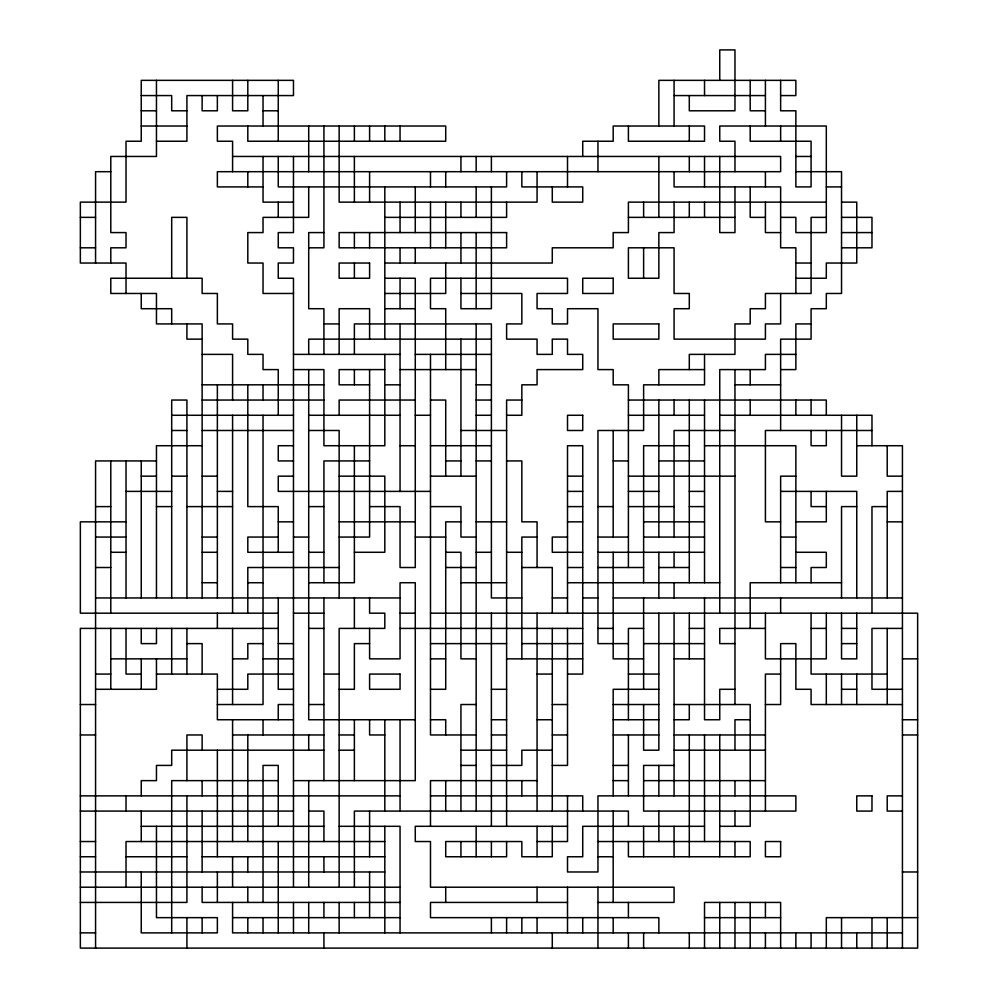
<?xml version="1.0" encoding="UTF-8"?>
<svg xmlns="http://www.w3.org/2000/svg" width="998" height="998" viewBox="0 0 998 998"><rect width="100%" height="100%" fill="white"/><g stroke="black" fill="none" stroke-linecap="round" stroke-linejoin="round"><path stroke-width="1.5" d="M141.242 95.571L171.693 95.571L171.693 110.79L186.913 110.79M674.074 95.571L765.416 95.571M780.636 95.571L795.868 95.571L795.868 80.351L658.855 80.351L658.855 126.022M141.242 110.79L156.461 110.79M263.035 110.79L278.255 110.79M765.416 110.79L750.197 110.79L750.197 80.351M141.242 126.022L186.913 126.022M156.461 141.242L186.913 141.242L186.913 95.571L293.474 95.571L293.474 80.351L141.242 80.351L141.242 141.242L126.022 141.242L126.022 202.132L80.351 202.132L80.351 263.035L126.022 263.035L126.022 293.474M232.584 156.461L780.636 156.461L780.636 171.693L217.364 171.693L217.364 186.913L263.035 186.913M795.868 156.461L811.087 156.461M110.79 171.693L95.571 171.693L95.571 263.035M795.868 171.693L841.539 171.693L841.539 293.474L826.307 293.474L826.307 308.706L811.087 308.706L811.087 339.145L780.636 339.145L780.636 430.487M826.307 186.913L841.539 186.913M293.474 202.132L263.035 202.132L263.035 156.461M826.307 202.132L628.403 202.132L628.403 232.584L613.184 232.584L613.184 247.803L552.281 247.803L552.281 263.035L384.816 263.035M841.539 202.132L856.758 202.132L856.758 263.035L826.307 263.035L826.307 278.255L795.868 278.255M80.351 217.364L95.571 217.364M384.816 217.364L506.61 217.364L506.61 202.132M628.403 217.364L734.965 217.364M765.416 217.364L750.197 217.364L750.197 186.913M780.636 217.364L795.868 217.364L795.868 232.584L826.307 232.584L826.307 126.022L719.745 126.022L719.745 141.242L734.965 141.242L734.965 171.693M826.307 217.364L811.087 217.364L811.087 293.474L765.416 293.474L765.416 308.706L750.197 308.706L750.197 323.926L734.965 323.926L734.965 354.377L689.294 354.377L689.294 369.597M841.539 217.364L871.978 217.364L871.978 247.803L841.539 247.803M323.926 232.584L308.706 232.584L308.706 308.706L323.926 308.706L323.926 354.377M780.636 232.584L765.416 232.584L765.416 202.132M841.539 232.584L871.978 232.584M80.351 247.803L95.571 247.803M308.706 247.803L323.926 247.803L323.926 126.022M795.868 263.035L811.087 263.035M384.816 278.255L415.268 278.255L415.268 567.513L400.048 567.513L400.048 506.61L369.597 506.61M293.474 293.474L263.035 293.474L263.035 263.035L247.803 263.035L247.803 232.584L263.035 232.584L263.035 217.364L308.706 217.364L308.706 186.913M384.816 293.474L445.719 293.474L445.719 263.035M460.939 293.474L521.842 293.474L521.842 323.926L506.61 323.926L506.61 339.145L537.061 339.145L537.061 354.377L552.281 354.377L552.281 339.145L567.513 339.145L567.513 354.377L582.732 354.377L582.732 369.597L537.061 369.597L537.061 384.816L521.842 384.816L521.842 415.268L506.61 415.268M384.816 308.706L415.268 308.706M323.926 323.926L339.145 323.926M811.087 323.926L795.868 323.926L795.868 369.597L780.636 369.597M202.132 339.145L186.913 339.145L186.913 323.926M491.39 339.145L308.706 339.145L308.706 354.377M202.132 354.377L232.584 354.377L232.584 400.048M293.474 354.377L400.048 354.377M415.268 354.377L491.39 354.377M795.868 354.377L765.416 354.377L765.416 369.597L719.745 369.597L719.745 613.184M293.474 369.597L323.926 369.597L323.926 445.719L384.816 445.719L384.816 354.377M384.816 369.597L339.145 369.597L339.145 384.816L369.597 384.816M400.048 369.597L476.158 369.597M704.526 369.597L658.855 369.597L658.855 384.816M202.132 384.816L323.926 384.816M384.816 384.816L400.048 384.816M476.158 384.816L491.39 384.816M734.965 384.816L780.636 384.816M202.132 400.048L323.926 400.048M415.268 400.048L339.145 400.048L339.145 415.268M430.487 400.048L445.719 400.048L445.719 476.158M476.158 400.048L491.39 400.048M521.842 400.048L506.61 400.048L506.61 826.307M628.403 400.048L826.307 400.048L826.307 415.268M171.693 415.268L293.474 415.268M308.706 415.268L400.048 415.268M415.268 415.268L430.487 415.268M476.158 415.268L491.39 415.268M628.403 415.268L704.526 415.268M719.745 415.268L871.978 415.268L871.978 445.719M171.693 430.487L186.913 430.487M202.132 430.487L293.474 430.487M308.706 430.487L339.145 430.487L339.145 597.952M460.939 430.487L506.61 430.487M734.965 430.487L674.074 430.487L674.074 537.061M871.978 430.487L765.416 430.487L765.416 521.842L780.636 521.842M202.132 445.719L156.461 445.719L156.461 597.952M293.474 445.719L278.255 445.719L278.255 460.939L293.474 460.939M400.048 445.719L415.268 445.719M430.487 445.719L491.39 445.719M689.294 445.719L643.623 445.719L643.623 582.732M704.526 445.719L795.868 445.719L795.868 582.732M856.758 445.719L902.429 445.719L902.429 948.1M156.461 460.939L95.571 460.939L95.571 948.1M369.597 460.939L323.926 460.939L323.926 582.732M445.719 460.939L460.939 460.939M476.158 460.939L491.39 460.939M506.61 460.939L521.842 460.939L521.842 521.842L537.061 521.842L537.061 567.513M613.184 460.939L628.403 460.939M658.855 460.939L704.526 460.939M141.242 476.158L156.461 476.158M171.693 476.158L186.913 476.158M202.132 476.158L217.364 476.158M293.474 476.158L278.255 476.158L278.255 491.39L430.487 491.39M339.145 476.158L384.816 476.158L384.816 552.281L354.377 552.281M430.487 476.158L476.158 476.158M567.513 476.158L582.732 476.158M628.403 476.158L734.965 476.158M795.868 476.158L780.636 476.158L780.636 582.732M902.429 476.158L887.21 476.158L887.21 445.719M126.022 491.39L171.693 491.39M217.364 491.39L232.584 491.39M567.513 491.39L582.732 491.39M628.403 491.39L658.855 491.39M689.294 491.39L704.526 491.39M780.636 491.39L856.758 491.39L856.758 597.952M902.429 491.39L887.21 491.39L887.21 597.952M95.571 506.61L110.79 506.61M156.461 506.61L171.693 506.61M186.913 506.61L232.584 506.61M308.706 506.61L323.926 506.61M430.487 506.61L460.939 506.61L460.939 537.061L476.158 537.061M567.513 506.61L582.732 506.61M597.952 506.61L613.184 506.61M628.403 506.61L674.074 506.61M689.294 506.61L704.526 506.61M826.307 506.61L811.087 506.61L811.087 491.39M856.758 506.61L841.539 506.61L841.539 597.952M887.21 506.61L871.978 506.61L871.978 613.184M126.022 521.842L80.351 521.842L80.351 613.184L278.255 613.184M278.255 521.842L293.474 521.842M339.145 521.842L415.268 521.842M460.939 521.842L445.719 521.842L445.719 689.294L430.487 689.294M476.158 521.842L506.61 521.842M567.513 521.842L582.732 521.842M643.623 521.842L704.526 521.842M795.868 521.842L826.307 521.842L826.307 491.39M887.21 521.842L902.429 521.842M95.571 537.061L126.022 537.061M202.132 537.061L217.364 537.061M278.255 537.061L247.803 537.061L247.803 552.281L293.474 552.281M293.474 537.061L308.706 537.061M339.145 537.061L369.597 537.061L369.597 369.597M415.268 537.061L445.719 537.061M537.061 537.061L521.842 537.061L521.842 658.855M567.513 537.061L552.281 537.061L552.281 552.281L582.732 552.281M597.952 537.061L628.403 537.061M643.623 537.061L704.526 537.061M780.636 537.061L795.868 537.061M110.79 552.281L126.022 552.281M202.132 552.281L217.364 552.281M308.706 552.281L323.926 552.281M445.719 552.281L460.939 552.281L460.939 658.855L476.158 658.855M476.158 552.281L491.39 552.281M506.61 552.281L521.842 552.281M597.952 552.281L704.526 552.281M795.868 552.281L826.307 552.281L826.307 567.513L811.087 567.513L811.087 582.732M95.571 567.513L110.79 567.513M339.145 567.513L247.803 567.513L247.803 613.184M445.719 567.513L476.158 567.513M521.842 567.513L552.281 567.513L552.281 613.184M567.513 567.513L582.732 567.513M597.952 567.513L643.623 567.513M658.855 567.513L689.294 567.513M780.636 567.513L795.868 567.513M202.132 582.732L217.364 582.732M247.803 582.732L263.035 582.732M308.706 582.732L354.377 582.732L354.377 445.719M460.939 582.732L506.61 582.732M567.513 582.732L719.745 582.732M841.539 582.732L750.197 582.732L750.197 628.403M95.571 597.952L400.048 597.952M521.842 597.952L491.39 597.952L491.39 323.926L354.377 323.926L354.377 354.377M552.281 597.952L567.513 597.952M582.732 597.952L597.952 597.952M613.184 597.952L902.429 597.952M293.474 613.184L323.926 613.184M400.048 613.184L415.268 613.184M430.487 613.184L917.649 613.184L917.649 948.1L80.351 948.1L80.351 628.403L278.255 628.403M308.706 628.403L323.926 628.403M400.048 628.403L582.732 628.403M597.952 628.403L613.184 628.403M643.623 628.403L628.403 628.403L628.403 719.745M689.294 628.403L704.526 628.403M765.416 628.403L719.745 628.403L719.745 643.623L734.965 643.623M811.087 628.403L826.307 628.403M841.539 628.403L856.758 628.403M902.429 628.403L871.978 628.403L871.978 689.294L902.429 689.294M186.913 643.623L202.132 643.623L202.132 674.074M263.035 643.623L247.803 643.623L247.803 658.855L232.584 658.855M278.255 643.623L293.474 643.623M369.597 643.623L354.377 643.623L354.377 689.294L339.145 689.294M430.487 643.623L506.61 643.623M521.842 643.623L582.732 643.623M628.403 643.623L597.952 643.623L597.952 430.487L643.623 430.487L643.623 384.816L704.526 384.816L704.526 354.377M643.623 643.623L704.526 643.623M841.539 643.623L856.758 643.623M110.79 658.855L186.913 658.855M263.035 658.855L293.474 658.855M430.487 658.855L445.719 658.855M506.61 658.855L582.732 658.855M643.623 658.855L613.184 658.855L613.184 552.281M674.074 658.855L704.526 658.855M902.429 658.855L917.649 658.855M95.571 674.074L110.79 674.074M141.242 674.074L126.022 674.074L126.022 628.403M156.461 674.074L217.364 674.074L217.364 719.745L293.474 719.745M293.474 674.074L247.803 674.074L247.803 689.294L217.364 689.294M323.926 674.074L339.145 674.074M537.061 674.074L552.281 674.074M567.513 674.074L582.732 674.074L582.732 445.719L567.513 445.719L567.513 613.184M628.403 674.074L658.855 674.074M780.636 674.074L765.416 674.074L765.416 811.087M887.21 674.074L811.087 674.074L811.087 613.184M95.571 689.294L156.461 689.294L156.461 658.855M293.474 689.294L278.255 689.294L278.255 597.952M491.39 689.294L506.61 689.294M658.855 689.294L613.184 689.294L613.184 795.868M734.965 689.294L719.745 689.294L719.745 719.745L704.526 719.745L704.526 597.952M841.539 689.294L856.758 689.294M80.351 704.526L95.571 704.526M217.364 704.526L263.035 704.526L263.035 415.268M293.474 704.526L278.255 704.526L278.255 719.745M308.706 704.526L323.926 704.526M476.158 704.526L460.939 704.526L460.939 811.087M552.281 704.526L567.513 704.526M613.184 704.526L658.855 704.526M674.074 704.526L750.197 704.526L750.197 826.307L719.745 826.307M765.416 704.526L780.636 704.526L780.636 643.623L795.868 643.623L795.868 689.294L811.087 689.294L811.087 704.526L902.429 704.526M415.268 719.745L308.706 719.745L308.706 369.597M430.487 719.745L445.719 719.745L445.719 734.965M491.39 719.745L506.61 719.745M537.061 719.745L552.281 719.745M613.184 719.745L658.855 719.745M674.074 719.745L689.294 719.745L689.294 704.526M750.197 719.745L734.965 719.745L734.965 750.197M902.429 719.745L917.649 719.745M80.351 734.965L95.571 734.965M232.584 734.965L323.926 734.965M339.145 734.965L354.377 734.965M384.816 734.965L369.597 734.965L369.597 719.745M476.158 734.965L430.487 734.965L430.487 354.377M491.39 734.965L506.61 734.965M552.281 734.965L567.513 734.965M613.184 734.965L658.855 734.965M674.074 734.965L765.416 734.965M902.429 734.965L917.649 734.965M323.926 750.197L171.693 750.197L171.693 765.416L156.461 765.416L156.461 780.636L141.242 780.636L141.242 795.868M339.145 750.197L354.377 750.197M460.939 750.197L506.61 750.197M552.281 750.197L521.842 750.197L521.842 765.416L491.39 765.416M674.074 750.197L765.416 750.197M460.939 765.416L476.158 765.416M552.281 765.416L567.513 765.416L567.513 628.403M613.184 765.416L628.403 765.416M674.074 765.416L643.623 765.416L643.623 811.087L795.868 811.087L795.868 795.868L597.952 795.868L597.952 871.978L567.513 871.978L567.513 856.758L582.732 856.758L582.732 826.307L704.526 826.307M278.255 780.636L171.693 780.636L171.693 932.88M293.474 780.636L415.268 780.636L415.268 582.732L400.048 582.732L400.048 658.855L369.597 658.855L369.597 628.403M537.061 780.636L430.487 780.636L430.487 826.307M613.184 780.636L628.403 780.636M643.623 780.636L765.416 780.636M80.351 795.868L400.048 795.868M430.487 795.868L582.732 795.868L582.732 811.087M902.429 795.868L887.21 795.868L887.21 811.087L902.429 811.087M80.351 811.087L293.474 811.087M308.706 811.087L323.926 811.087L323.926 841.539M141.242 826.307L323.926 826.307M339.145 826.307L400.048 826.307L400.048 932.88M567.513 826.307L415.268 826.307L415.268 841.539L430.487 841.539L430.487 887.21L674.074 887.21L674.074 902.429L597.952 902.429M80.351 841.539L95.571 841.539M384.816 841.539L126.022 841.539L126.022 887.21M537.061 841.539L567.513 841.539L567.513 795.868M597.952 841.539L750.197 841.539L750.197 856.758L628.403 856.758L628.403 841.539M80.351 856.758L95.571 856.758M126.022 856.758L186.913 856.758M202.132 856.758L384.816 856.758M597.952 856.758L613.184 856.758M80.351 871.978L384.816 871.978M902.429 871.978L917.649 871.978M80.351 887.21L400.048 887.21M80.351 902.429L186.913 902.429L186.913 795.868M400.048 902.429L202.132 902.429L202.132 887.21M567.513 902.429L430.487 902.429L430.487 917.649L658.855 917.649L658.855 932.88M232.584 917.649L400.048 917.649M704.526 917.649L780.636 917.649M917.649 917.649L826.307 917.649L826.307 948.1M80.351 932.88L95.571 932.88M902.429 932.88L232.584 932.88L232.584 902.429M887.21 628.403L887.21 704.526M887.21 917.649L887.21 948.1M871.978 917.649L871.978 948.1M856.758 415.268L856.758 476.158L841.539 476.158L841.539 415.268M856.758 613.184L856.758 658.855L841.539 658.855L841.539 613.184M856.758 674.074L856.758 704.526M856.758 932.88L856.758 948.1M841.539 674.074L841.539 704.526M841.539 917.649L841.539 948.1M826.307 430.487L826.307 445.719L811.087 445.719L811.087 430.487M826.307 613.184L826.307 658.855L765.416 658.855L765.416 613.184M826.307 674.074L826.307 704.526M811.087 400.048L811.087 415.268M811.087 932.88L811.087 948.1M795.868 293.474L795.868 247.803L780.636 247.803L780.636 186.913L674.074 186.913L674.074 171.693M795.868 400.048L795.868 415.268M795.868 932.88L795.868 948.1M780.636 80.351L780.636 110.79L795.868 110.79L795.868 186.913L811.087 186.913L811.087 141.242L750.197 141.242L750.197 126.022M780.636 126.022L780.636 141.242M780.636 293.474L780.636 323.926L765.416 323.926L765.416 339.145L674.074 339.145L674.074 308.706L689.294 308.706L689.294 293.474L674.074 293.474L674.074 247.803L628.403 247.803L628.403 278.255L658.855 278.255L658.855 232.584L674.074 232.584L674.074 202.132M780.636 597.952L780.636 613.184M780.636 948.1L780.636 902.429L704.526 902.429L704.526 948.1M765.416 80.351L765.416 126.022M765.416 171.693L765.416 186.913M765.416 902.429L765.416 917.649M765.416 932.88L765.416 948.1M750.197 369.597L750.197 384.816M750.197 400.048L750.197 415.268M750.197 902.429L750.197 948.1M734.965 186.913L734.965 232.584L719.745 232.584L719.745 156.461M734.965 369.597L734.965 704.526M734.965 780.636L734.965 795.868M734.965 811.087L734.965 826.307M734.965 841.539L734.965 856.758M734.965 902.429L734.965 948.1M719.745 80.351L719.745 49.9L734.965 49.9L734.965 110.79L689.294 110.79L689.294 95.571M719.745 734.965L719.745 856.758M719.745 902.429L719.745 948.1M704.526 80.351L704.526 95.571M704.526 156.461L704.526 186.913M704.526 202.132L704.526 217.364M704.526 400.048L704.526 582.732M704.526 734.965L704.526 841.539M689.294 126.022L689.294 141.242M689.294 156.461L689.294 171.693M689.294 202.132L689.294 217.364M689.294 400.048L689.294 582.732M689.294 613.184L689.294 658.855M689.294 734.965L689.294 856.758M689.294 932.88L689.294 948.1M674.074 80.351L674.074 126.022M674.074 400.048L674.074 415.268M674.074 552.281L674.074 567.513M674.074 582.732L674.074 597.952M674.074 613.184L674.074 795.868M674.074 826.307L674.074 856.758M658.855 156.461L658.855 217.364M658.855 400.048L658.855 537.061M658.855 552.281L658.855 597.952M658.855 613.184L658.855 750.197L643.623 750.197L643.623 704.526M658.855 765.416L658.855 795.868M658.855 811.087L658.855 841.539M643.623 202.132L643.623 217.364M643.623 247.803L643.623 278.255M643.623 597.952L643.623 689.294M643.623 826.307L643.623 856.758M643.623 932.88L643.623 948.1M628.403 126.022L628.403 141.242L704.526 141.242L704.526 126.022L613.184 126.022L613.184 141.242L582.732 141.242L582.732 156.461M628.403 567.513L628.403 384.816L613.184 384.816L613.184 369.597L597.952 369.597L597.952 308.706L567.513 308.706L567.513 323.926L552.281 323.926L552.281 308.706L537.061 308.706L537.061 293.474L567.513 293.474L567.513 278.255L430.487 278.255L430.487 308.706L445.719 308.706L445.719 369.597M628.403 734.965L628.403 795.868M628.403 826.307L628.403 811.087L354.377 811.087L354.377 887.21M628.403 902.429L628.403 917.649M628.403 932.88L628.403 948.1M613.184 430.487L613.184 537.061M613.184 811.087L613.184 902.429M613.184 917.649L613.184 932.88M597.952 141.242L597.952 171.693M597.952 887.21L597.952 948.1M582.732 917.649L582.732 932.88M567.513 156.461L567.513 186.913M567.513 887.21L567.513 932.88M552.281 186.913L552.281 202.132L582.732 202.132L582.732 186.913L521.842 186.913L521.842 171.693M552.281 628.403L552.281 811.087M552.281 826.307L552.281 856.758L521.842 856.758L521.842 841.539L445.719 841.539L445.719 856.758L506.61 856.758L506.61 841.539M552.281 932.88L552.281 948.1M537.061 171.693L537.061 202.132L339.145 202.132L339.145 126.022M537.061 613.184L537.061 811.087M537.061 826.307L537.061 856.758M537.061 887.21L537.061 902.429M537.061 917.649L537.061 932.88M521.842 780.636L521.842 795.868M521.842 917.649L521.842 932.88M506.61 171.693L506.61 186.913L278.255 186.913L278.255 156.461M506.61 917.649L506.61 932.88M491.39 156.461L491.39 171.693M491.39 186.913L491.39 308.706L460.939 308.706L460.939 278.255M491.39 613.184L491.39 826.307M491.39 841.539L491.39 856.758M491.39 917.649L491.39 932.88M476.158 156.461L476.158 171.693M476.158 186.913L476.158 217.364M476.158 232.584L476.158 308.706M476.158 323.926L476.158 811.087M476.158 826.307L476.158 856.758M460.939 156.461L460.939 171.693M460.939 202.132L460.939 217.364M460.939 232.584L460.939 263.035M460.939 339.145L460.939 476.158M460.939 841.539L460.939 856.758M445.719 171.693L445.719 186.913M445.719 202.132L445.719 247.803M445.719 780.636L445.719 811.087M445.719 887.21L445.719 902.429M430.487 171.693L430.487 186.913M430.487 202.132L430.487 247.803M415.268 186.913L415.268 232.584M415.268 247.803L415.268 263.035M400.048 126.022L400.048 141.242M400.048 202.132L400.048 232.584M400.048 247.803L400.048 263.035M400.048 278.255L400.048 308.706M400.048 323.926L400.048 491.39M400.048 719.745L400.048 811.087M384.816 126.022L384.816 141.242M384.816 186.913L384.816 339.145M384.816 719.745L384.816 811.087M384.816 826.307L384.816 932.88M369.597 126.022L369.597 141.242M369.597 171.693L369.597 202.132M369.597 232.584L369.597 247.803M369.597 339.145L369.597 308.706L339.145 308.706L339.145 354.377M369.597 597.952L369.597 613.184L384.816 613.184L384.816 628.403L339.145 628.403L339.145 887.21M369.597 811.087L369.597 856.758M369.597 871.978L369.597 917.649M354.377 126.022L354.377 141.242M354.377 156.461L354.377 202.132M354.377 232.584L354.377 247.803M354.377 263.035L354.377 278.255M354.377 369.597L354.377 384.816M354.377 597.952L354.377 628.403M354.377 719.745L354.377 780.636M354.377 902.429L354.377 917.649M339.145 902.429L339.145 932.88M323.926 597.952L323.926 780.636M323.926 856.758L323.926 871.978M323.926 902.429L323.926 917.649M323.926 932.88L323.926 948.1M308.706 126.022L308.706 171.693M308.706 734.965L308.706 750.197M308.706 780.636L308.706 887.21M308.706 902.429L308.706 932.88M293.474 156.461L293.474 232.584L278.255 232.584L278.255 247.803L293.474 247.803L293.474 263.035L278.255 263.035L278.255 278.255L293.474 278.255L293.474 887.21M293.474 902.429L293.474 932.88M278.255 80.351L278.255 141.242M278.255 202.132L278.255 217.364M278.255 415.268L278.255 369.597L263.035 369.597L263.035 354.377L247.803 354.377L247.803 339.145L232.584 339.145L232.584 323.926L217.364 323.926L217.364 293.474L202.132 293.474L202.132 278.255L110.79 278.255L110.79 293.474L156.461 293.474L156.461 323.926L202.132 323.926L202.132 597.952M278.255 552.281L278.255 506.61L247.803 506.61L247.803 384.816M278.255 826.307L278.255 765.416L263.035 765.416L263.035 902.429M278.255 841.539L278.255 932.88M263.035 95.571L263.035 126.022M263.035 384.816L263.035 400.048M263.035 719.745L263.035 734.965M263.035 917.649L263.035 932.88M247.803 80.351L247.803 110.79L232.584 110.79L232.584 80.351M247.803 126.022L247.803 141.242L445.719 141.242L445.719 126.022L217.364 126.022L217.364 141.242L232.584 141.242L232.584 171.693M247.803 171.693L247.803 186.913M247.803 734.965L247.803 841.539M247.803 856.758L247.803 871.978M247.803 887.21L247.803 902.429M247.803 917.649L247.803 932.88M232.584 415.268L232.584 613.184M232.584 628.403L232.584 704.526M232.584 719.745L232.584 841.539M232.584 856.758L232.584 887.21M217.364 95.571L217.364 110.79L202.132 110.79L202.132 95.571M217.364 384.816L217.364 597.952M217.364 613.184L217.364 628.403M217.364 750.197L217.364 856.758M217.364 871.978L217.364 902.429M202.132 750.197L202.132 734.965L186.913 734.965L186.913 780.636M202.132 780.636L202.132 795.868M202.132 811.087L202.132 871.978M202.132 917.649L202.132 932.88M186.913 278.255L186.913 217.364L171.693 217.364L171.693 278.255M186.913 597.952L186.913 400.048L171.693 400.048L171.693 597.952M186.913 628.403L186.913 674.074M186.913 917.649L186.913 948.1M171.693 323.926L171.693 308.706L141.242 308.706L141.242 293.474M171.693 628.403L171.693 674.074M156.461 80.351L156.461 156.461L110.79 156.461L110.79 232.584L126.022 232.584L126.022 247.803L110.79 247.803L110.79 263.035M156.461 628.403L156.461 643.623L141.242 643.623L141.242 628.403M156.461 826.307L156.461 917.649L217.364 917.649L217.364 932.88L141.242 932.88L141.242 871.978M141.242 460.939L141.242 597.952M141.242 658.855L141.242 689.294M141.242 811.087L141.242 841.539M126.022 460.939L126.022 597.952M126.022 795.868L126.022 811.087M110.79 460.939L110.79 613.184M110.79 628.403L110.79 689.294M506.61 232.584L339.145 232.584L339.145 247.803L506.61 247.803L506.61 232.584M369.597 263.035L339.145 263.035L339.145 278.255L369.597 278.255L369.597 263.035M613.184 278.255L582.732 278.255L582.732 293.474L613.184 293.474L613.184 278.255M658.855 323.926L613.184 323.926L613.184 339.145L658.855 339.145L658.855 323.926M582.732 415.268L567.513 415.268L567.513 430.487L582.732 430.487L582.732 415.268M400.048 674.074L369.597 674.074L369.597 689.294L400.048 689.294L400.048 674.074M871.978 795.868L856.758 795.868L856.758 811.087L871.978 811.087L871.978 795.868M780.636 841.539L765.416 841.539L765.416 856.758L780.636 856.758L780.636 841.539"/></g></svg>
